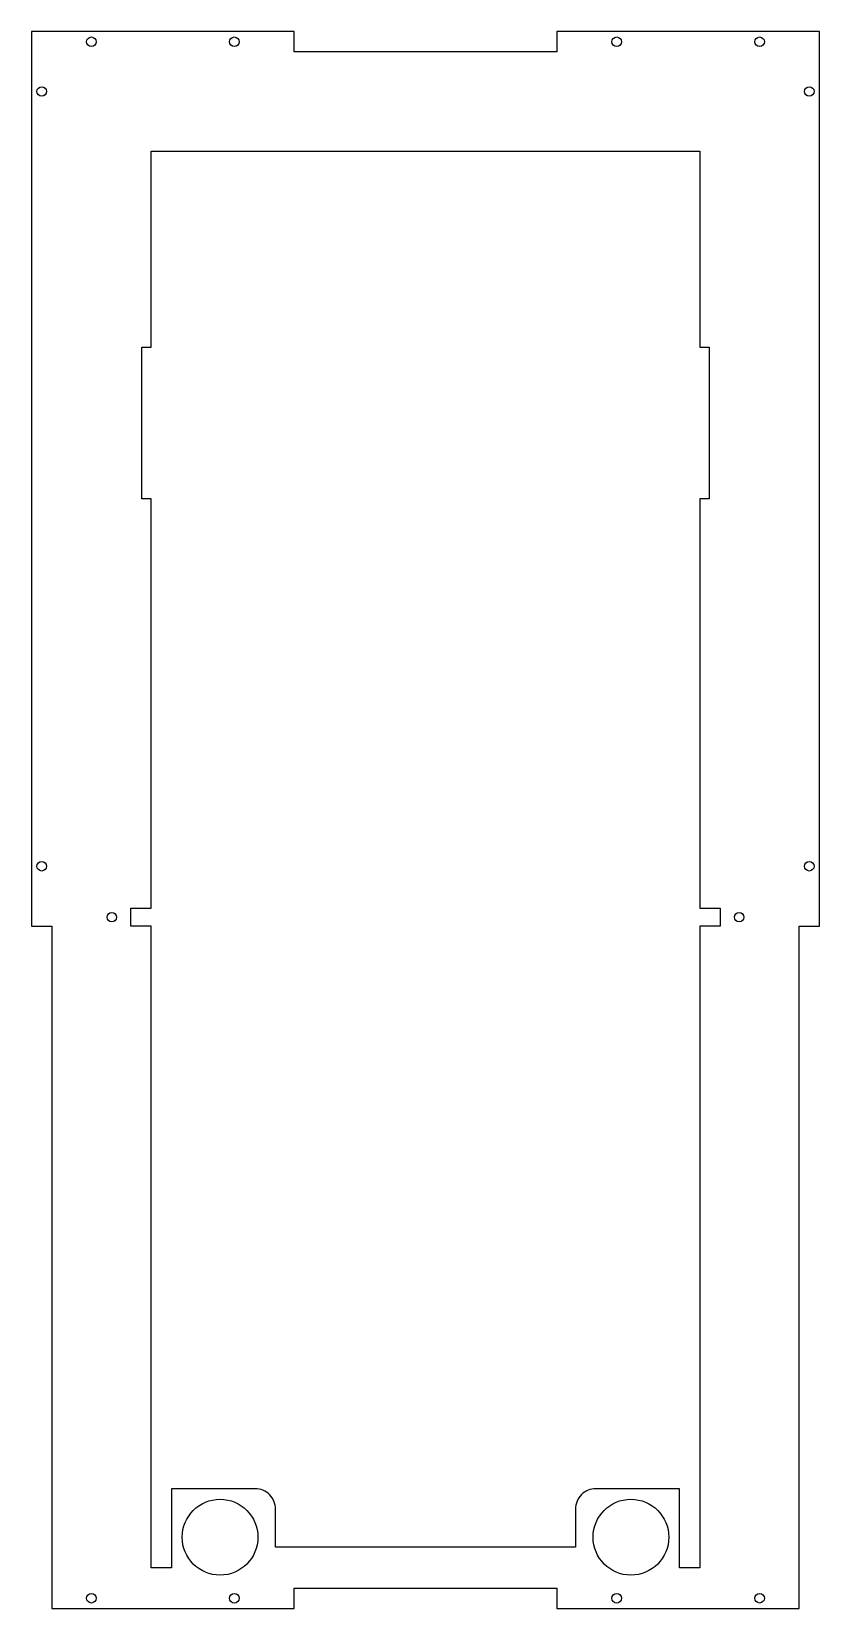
# Model space of a CAD drawing. Header units: millimetres. Extents: x -130 to 130, y -225 to 295.
import ezdxf

# ---------------------------------------------------------------- set-up
doc = ezdxf.new("R2010")
doc.units = ezdxf.units.MM

msp = doc.modelspace()

# ---------------------------------------------------------------- linework, layer by layer
msp.add_lwpolyline([(123.28, -225), (123.28, 0), (130, 0), (130, 295), (43.33, 295), (43.33, 288.28), (-43.33, 288.28), (-43.33, 295), (-130, 295), (-130, 0), (-123.28, 0), (-123.28, -225), (-43.33, -225), (-43.33, -218.28), (43.33, -218.28), (43.33, -225)], close=True)
msp.add_lwpolyline([(56.22, -185.5, 0.414214), (49.5, -192.22), (49.5, -204.84), (-49.5, -204.84), (-49.5, -192.22, 0.414214), (-56.22, -185.5), (-83.78, -185.5), (-83.78, -211.56), (-90.5, -211.56), (-90.5, 0), (-97.22, 0), (-97.22, 5.88), (-90.5, 5.88), (-90.5, 140.88), (-93.65, 140.88), (-93.65, 190.88), (-90.5, 190.88), (-90.5, 255.5), (90.5, 255.5), (90.5, 190.88), (93.65, 190.88), (93.65, 140.88), (90.5, 140.88), (90.5, 5.88), (97.22, 5.88), (97.22, 0), (90.5, 0), (90.5, -211.56), (83.78, -211.56), (83.78, -185.5)], format="xyb", close=True)
for centre, radius in [((-110.25, 291.64), 1.57), ((-63.08, 291.64), 1.57), ((63.08, 291.64), 1.57), ((110.25, 291.64), 1.57), ((-126.64, 275.25), 1.57), ((126.64, 275.25), 1.57), ((-126.64, 19.75), 1.57), ((126.64, 19.75), 1.57), ((-103.5, 2.94), 1.57), ((103.5, 2.94), 1.57), ((-67.78, -201.5), 12.5), ((67.78, -201.5), 12.5), ((-110.25, -221.64), 1.57), ((-63.08, -221.64), 1.58), ((63.08, -221.64), 1.58), ((110.25, -221.64), 1.57)]:
    msp.add_circle(centre, radius)

doc.saveas('drawing.dxf')
